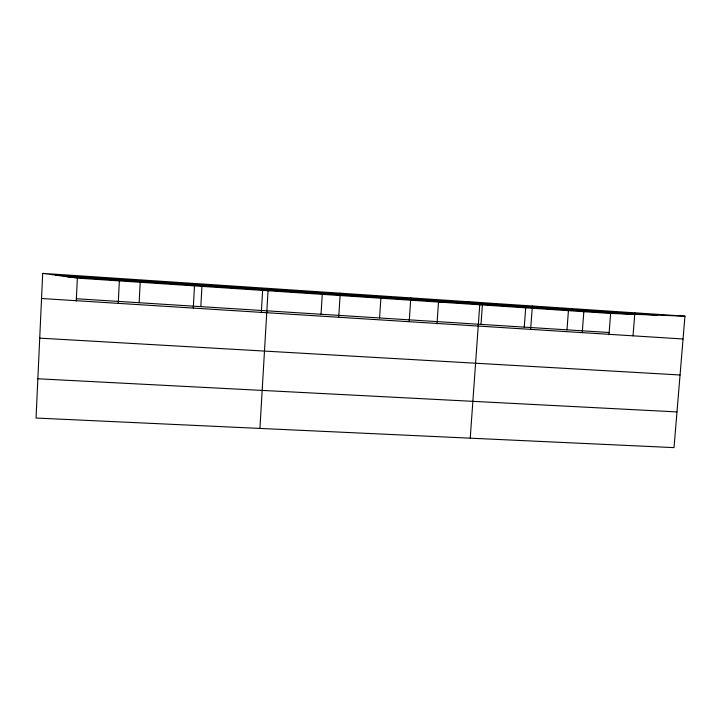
<?xml version="1.0" encoding="UTF-8"?>
<svg xmlns="http://www.w3.org/2000/svg" width="721" height="721" viewBox="0 0 721 721"><rect width="100%" height="100%" fill="white"/><g stroke="black" fill="none" stroke-linecap="round" stroke-linejoin="round"><path stroke-width="1.08" d="M42.701 273.376L36.05 418.036L674.018 447.624L684.95 316.159L42.701 273.376L77.354 278.117L610.642 313.455L684.95 316.159M76.255 300.99L77.354 278.117M118.226 303.352L119.479 278.495M139.144 302.721L140.198 282.281M193.273 308.083L194.616 283.497M200.826 306.632L201.952 286.372M261.317 312.662L262.624 290.392L268.185 288.4L259.921 428.418M321.025 314.248L322.26 294.339M338.708 317.258L340.231 293.195M379.588 317.961L380.877 298.224M409.186 321.71L410.79 297.899M437.007 323.81L438.512 302.045L479.907 302.505L470.236 438.17M480.997 324.387L482.385 304.956M524.257 327.127L525.69 307.822M530.629 329.371L532.368 305.992M566.976 329.83L568.436 310.652M582.226 332.624L584.019 309.435M608.966 334.733L610.642 313.455M633.02 335.833L634.868 312.824M37.852 378.777L676.983 411.925M39.727 338.14L680.056 374.983M76.363 298.746L609.146 332.507M41.548 298.512L683.048 338.987M55.697 275.152L657.372 315.158M67.377 276.747L632.29 314.239"/></g></svg>
